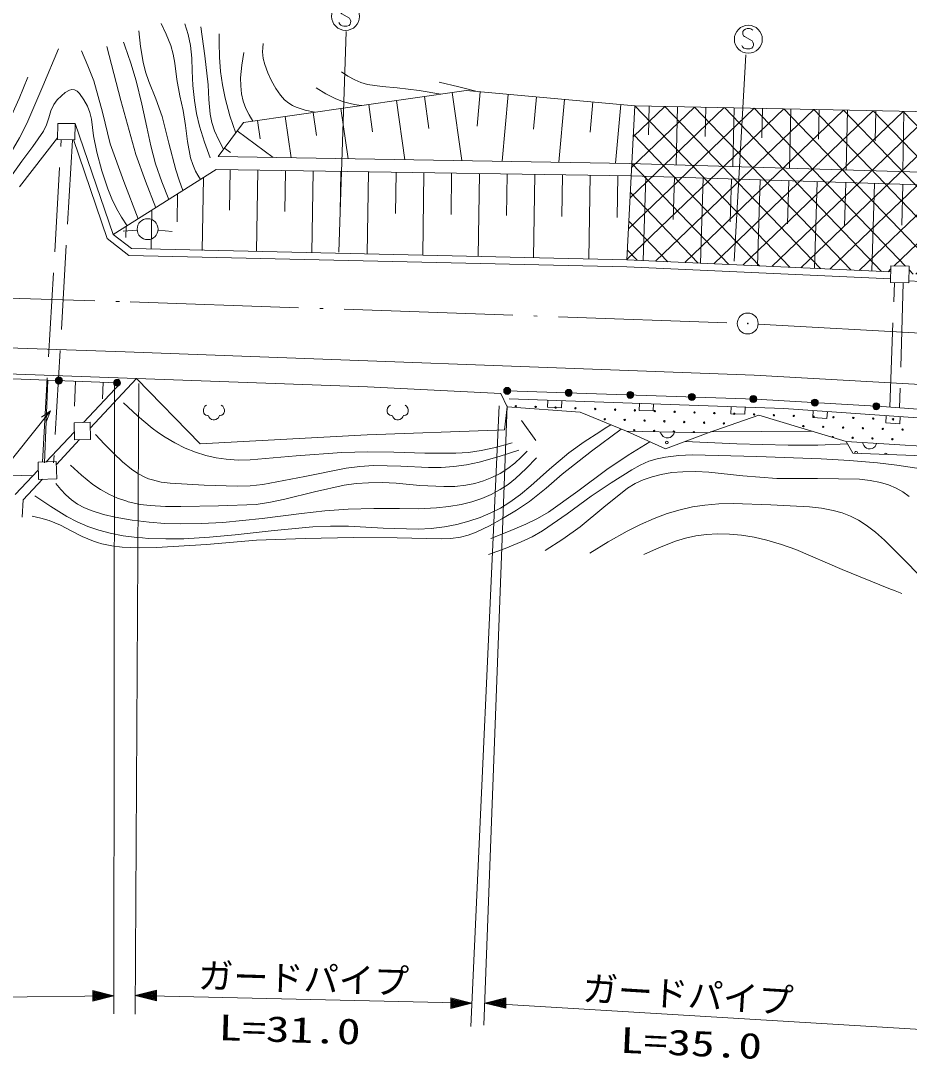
# Model space of a CAD drawing. Units: millimetres, scale not verified. Extents: x -625 to 645140, y -85230 to 274770.
# Drawn here: x 285722 to 348970, y 158011 to 231944 of the extents above; entities that cross this region are included whole.
import ezdxf
from ezdxf.enums import TextEntityAlignment as Align

# ---------------------------------------------------------------- set-up
doc = ezdxf.new("R2010")
doc.units = ezdxf.units.MM
doc.header["$LTSCALE"] = 1000
doc.linetypes.add('DASHED', pattern=[7.5, 6, -1.5])
doc.linetypes.add('LONG_DASHED_DOTTED', pattern=[15.25, 12, -1.5, 0.25, -1.5])
for name, color, linetype, lineweight in [('S-BGD', 7, 'Continuous', 13), ('S-BGD-HTXT', 6, 'Continuous', 13), ('S-BMK', 2, 'LONG_DASHED_DOTTED', 13)]:
    doc.layers.add(name, color=color, linetype=linetype, lineweight=lineweight)
doc.styles.add('ＭＳ ゴシック', font='')
doc.styles.get('ＭＳ ゴシック').set_extended_font_data('MS Gothic')

# ---------------------------------------------------------------- blocks, each defined once
blk = doc.blocks.new('BUHIN1')
at = {"color": 2, "linetype": 'Continuous', "lineweight": 13}
for radius in [746, 22.5]:
    blk.add_circle((0, 0), radius, dxfattribs=at)
blk = doc.blocks.new('BUHIN3')
at = {"color": 7, "linetype": 'Continuous', "lineweight": 13}
blk.add_lwpolyline([(310, 645), (255, 705), (180, 740), (75, 760), (-80, 760), (-210, 725), (-320, 650), (-385, 540), (-390, 425), (-385, 350), (-345, 250), (-275, 195), (270, -120), (330, -210), (370, -335), (360, -455), (325, -550), (255, -640), (100, -685), (-130, -685), (-230, -670), (-325, -625), (-405, -550), (-475, -435)], dxfattribs=at)
blk.add_circle((0, 0), 995, dxfattribs=at)
blk = doc.blocks.new('BUHIN12')
at = {"color": 7, "linetype": 'Continuous', "lineweight": 13}
for radius in [249, 220, 191, 161, 132, 97.5, 67.5, 38.8, 7.5]:
    blk.add_circle((0, 0), radius, dxfattribs=at)
blk = doc.blocks.new('BUHIN13')
at = {"color": 7, "linetype": 'Continuous', "lineweight": 13}
for radius in [249, 220, 191, 161, 132, 97.5, 67.5, 38.8, 7.5]:
    blk.add_circle((0, 0), radius, dxfattribs=at)
blk = doc.blocks.new('BUHIN16')
at = {"color": 7, "linetype": 'Continuous', "lineweight": 13}
blk.add_lwpolyline([(-500, 17), (-517, -482), (482, -517), (500, -17)], dxfattribs=at)
blk = doc.blocks.new('BUHIN17')
at = {"color": 7, "linetype": 'Continuous', "lineweight": 13}
blk.add_lwpolyline([(-499, 35), (-534, -464), (464, -534), (499, -35)], dxfattribs=at)
blk = doc.blocks.new('BUHIN29')
at = {"color": 7, "linetype": 'Continuous', "lineweight": 13}
blk.add_lwpolyline([(499, -31), (452, -144), (386, -237), (284, -341), (171, -394), (51, -422), (-104, -412), (-219, -369), (-325, -303), (-415, -187), (-469, -86), (-499, 31)], dxfattribs=at)
blk = doc.blocks.new('BUHIN65')
at = {"color": 7, "linetype": 'Continuous', "lineweight": 13}
blk.add_lwpolyline([(-518, 458), (-634, 398), (-724, 262), (-750, 146), (-750, 30), (-724, -90), (-664, -176), (-578, -236), (-458, -262), (-401, -262), (-352, -352), (-292, -458), (-176, -548), (-60, -574), (52, -574), (146, -548), (262, -488), (319, -428), (349, -352), (398, -262), (458, -262), (574, -236), (660, -176), (720, -90), (750, 30), (750, 146), (720, 262), (630, 398), (514, 458)], dxfattribs=at)
blk = doc.blocks.new('BUHIN67')
at = {"color": 6, "linetype": 'Continuous', "lineweight": 13}
for points in [[(0, 0), (1500, -375), (1500, 375)], [(308, 0), (1406, 262), (1406, -262)], [(458, 0), (1350, 206), (1350, -206)], [(611, 0), (1294, 150), (1294, -150)], [(761, 0), (1238, 94), (1238, -94)]]:
    blk.add_lwpolyline(points, close=True, dxfattribs=at)
for points in [[(154, 0), (1462, 319), (1462, -319), (158, 0)], [(1181, 0), (915, 0), (1181, 38), (1181, -38), (915, 0)]]:
    blk.add_lwpolyline(points, dxfattribs=at)
blk = doc.blocks.new('BUHIN72')
at = {"color": 6, "linetype": 'Continuous', "lineweight": 13}
for points in [[(0, 0), (-1500, 375), (-1500, -375)], [(-308, 0), (-1406, -262), (-1406, 262)], [(-458, 0), (-1350, -206), (-1350, 206)], [(-611, 0), (-1294, -150), (-1294, 150)], [(-761, 0), (-1238, -94), (-1238, 94)]]:
    blk.add_lwpolyline(points, close=True, dxfattribs=at)
for points in [[(-154, 0), (-1462, -319), (-1462, 319), (-158, 0)], [(-1181, 0), (-915, 0), (-1181, -38), (-1181, 38), (-915, 0)]]:
    blk.add_lwpolyline(points, dxfattribs=at)
blk = doc.blocks.new('BUHIN91')
at = {"color": 7, "linetype": 'Continuous', "lineweight": 13}
for radius in [249, 220, 191, 161, 132, 97.5, 67.5, 38.8, 7.5]:
    blk.add_circle((0, 0), radius, dxfattribs=at)
blk = doc.blocks.new('BUHIN66')
at = {"color": 7, "linetype": 'Continuous', "lineweight": 13}
blk.add_circle((0, 0), 746, dxfattribs=at)

msp = doc.modelspace()

# ---------------------------------------------------------------- hatches: boundary and pattern name
at = {"layer": 'S-BGD'}
h = msp.add_hatch(dxfattribs=at)
h.set_pattern_fill('USER', color=256, style=0, pattern_type=2)
h.set_pattern_definition([(43.8103, (329445, 225892), (-1038.41, 1082.454), []), (313.8103, (329445, 225892), (1082.454, 1038.41), [])])
h.paths.add_polyline_path([(328875, 214925), (329445, 225892), (359686, 225264), (358484, 213357), (348979, 213926), (348968, 214476), (347666, 214499), (347672, 214071)])

# ---------------------------------------------------------------- linework, layer by layer
for p, q in [((308361, 215476), (308888, 231179)), ((337346, 229508), (336516, 214819)), ((301581, 224708), (317423, 226974)), ((312473, 226266), (313075, 222053)), ((314453, 226549), (314777, 224285)), ((316433, 226833), (317126, 221987)), ((317423, 226974), (329445, 225892)), ((318425, 226884), (318204, 224429)), ((320429, 226704), (320000, 221940)), ((322432, 226523), (322224, 224215)), ((324436, 226343), (324034, 221874)), ((308512, 225699), (309024, 222119)), ((310492, 225983), (310771, 224034)), ((326439, 226163), (326245, 224002)), ((328443, 225982), (328067, 221809)), ((328875, 214925), (329445, 225892)), ((329445, 225892), (359686, 225264)), ((330453, 225871), (330410, 223812)), ((332469, 225830), (332383, 221691)), ((334485, 225788), (334442, 223709)), ((336501, 225746), (336414, 221569)), ((338517, 225704), (338474, 223606)), ((340533, 225662), (340446, 221446)), ((342549, 225620), (342505, 223503)), ((344566, 225578), (344477, 221324)), ((346582, 225536), (346537, 223399)), ((302571, 224849), (302759, 223534)), ((304551, 225133), (304973, 222185)), ((306532, 225416), (306765, 223784)), ((348598, 225495), (348509, 221201)), ((288335, 223495), (288349, 224639)), ((288349, 224639), (289587, 224623)), ((289587, 224623), (289573, 223479)), ((289606, 224623), (292296, 216735)), ((299777, 222270), (301581, 224708)), ((301130, 224098), (303687, 222206)), ((289573, 223479), (288335, 223495)), ((291872, 216432), (289467, 223481)), ((300228, 222880), (300654, 222564)), ((299777, 222270), (329026, 221793)), ((292296, 216735), (299637, 221345)), ((299637, 221345), (329211, 220895)), ((300623, 221330), (300579, 218449)), ((302595, 221300), (302507, 215523)), ((304566, 221270), (304522, 218374)), ((306538, 221240), (306450, 215434)), ((308510, 221210), (308465, 218299)), ((310481, 221180), (310392, 215344)), ((312453, 221150), (312408, 218225)), ((314424, 221120), (314335, 215255)), ((316396, 221090), (316351, 218150)), ((362682, 220771), (329026, 221793)), ((298720, 220768), (298641, 215586)), ((318367, 221060), (318278, 215165)), ((320339, 221030), (320294, 218075)), ((322311, 221000), (322221, 215076)), ((324282, 220970), (324237, 218000)), ((326254, 220940), (326163, 214986)), ((328225, 220910), (328180, 217926)), ((329211, 220895), (361740, 219884)), ((330228, 220864), (330041, 214872)), ((332261, 220800), (332167, 217790)), ((334294, 220737), (334106, 214687)), ((336327, 220674), (336232, 217634)), ((338360, 220611), (338170, 214502)), ((340393, 220548), (340297, 217479)), ((342426, 220484), (342234, 214318)), ((344459, 220421), (344363, 217323)), ((346492, 220358), (346298, 214133)), ((296885, 219616), (296854, 217624)), ((348525, 220295), (348435, 217391)), ((295049, 218464), (295007, 215680)), ((292296, 216735), (293602, 215725)), ((294004, 217047), (293008, 216968)), ((293214, 217311), (293202, 216519)), ((295499, 217040), (296495, 216952)), ((293426, 215229), (291872, 216432)), ((328858, 214425), (293426, 215229)), ((293602, 215725), (328875, 214925)), ((347650, 213571), (328858, 214425)), ((328875, 214925), (347672, 214071)), ((347645, 213304), (347666, 214499)), ((347666, 214499), (348968, 214476)), ((348968, 214476), (348947, 213281)), ((348947, 213281), (347645, 213304)), ((372280, 212031), (348950, 213427)), ((270777, 209128), (293162, 208384)), ((293162, 208384), (337924, 206724)), ((268812, 207357), (293972, 206481)), ((287640, 206360), (287416, 200464)), ((289616, 206285), (289548, 204516)), ((293972, 206481), (290663, 202937)), ((310404, 205877), (293972, 206481)), ((293972, 206481), (298494, 201816)), ((337924, 206724), (358802, 205523)), ((290186, 203347), (292829, 206138)), ((291591, 206210), (291546, 205030)), ((319892, 205406), (310404, 205877)), ((319892, 205406), (320359, 204448)), ((320481, 205019), (340044, 204339)), ((320359, 204448), (320164, 202815)), ((325555, 204078), (320359, 204448)), ((328850, 202718), (325555, 204078)), ((340044, 204339), (355631, 203241)), ((289512, 203329), (290651, 203360)), ((289546, 202111), (289512, 203329)), ((290651, 203360), (290685, 202142)), ((321368, 203478), (322397, 202054)), ((338265, 203869), (334656, 202613)), ((344490, 201986), (338265, 203869)), ((287525, 200538), (289531, 202656)), ((310371, 202454), (319609, 202799)), ((320164, 202815), (319609, 202799)), ((334656, 202613), (328850, 202718)), ((328850, 202718), (331622, 201463)), ((334656, 202613), (331622, 201463)), ((289900, 202121), (288255, 200359)), ((290685, 202142), (289546, 202111)), ((298494, 201816), (310371, 202454)), ((351133, 201567), (344490, 201986)), ((344490, 201986), (344960, 201149)), ((351133, 200939), (344960, 201149)), ((286580, 199540), (261615, 200419)), ((286953, 200519), (288249, 200561)), ((286993, 199293), (286953, 200519)), ((288249, 200561), (288288, 199335)), ((285319, 198208), (286972, 199953)), ((287268, 199302), (285891, 197827)), ((288288, 199335), (286993, 199293)), ((285891, 197827), (285814, 196607))]:
    msp.add_line(p, q, dxfattribs=at)
at = {"layer": 'S-BGD', "linetype": 'DASHED'}
for p, q in [((288336, 223598), (285638, 220118)), ((287261, 200529), (288604, 223492)), ((289403, 223445), (288060, 200482)), ((347594, 204431), (347914, 213299)), ((348550, 213288), (348270, 204382))]:
    msp.add_line(p, q, dxfattribs=at)
at = {"layer": 'S-BGD'}
for points in [[(295707, 231748), (296084, 230979), (296406, 230184), (296577, 229563), (296689, 228926), (296835, 227761), (297041, 226610), (297274, 225560), (297447, 224498), (297601, 223338), (297816, 222177), (297963, 221702), (298172, 221240), (298336, 220942), (298515, 220640)], [(299208, 222197), (298795, 223312), (298441, 224445), (298232, 225349), (298081, 226267), (297975, 227325), (297929, 228389), (297896, 229291), (297802, 230191), (297630, 230955), (297396, 231717)], [(298533, 231502), (298832, 229450), (299073, 227375), (299109, 226328), (299205, 225287), (299334, 224692), (299525, 224100), (299818, 223432), (300164, 222792)], [(294130, 231226), (294251, 230104), (294430, 228998), (294604, 228304), (294836, 227626), (295341, 226395), (295793, 225135), (296252, 223224), (296769, 221328), (297009, 220588), (297258, 219851)], [(301023, 223953), (300617, 225185), (300269, 226432), (300078, 227372), (299946, 228324), (299867, 229362), (299848, 230401), (299850, 230701), (299853, 231011)], [(288402, 229943), (287303, 227280), (286144, 224629), (285621, 223599), (285044, 222598), (284464, 221681), (283827, 220789), (283342, 220203), (282813, 219661), (282172, 219123), (281492, 218629), (281426, 218583), (281352, 218531)], [(291857, 230120), (292855, 226261), (293912, 222412), (294592, 220522), (295326, 218637)], [(296257, 219222), (295763, 220477), (295323, 221758), (294981, 223051), (294695, 224370), (294346, 226016), (293936, 227656), (293557, 228919), (293120, 230165), (293072, 230296), (293024, 230427)], [(304813, 226066), (304497, 226324), (304210, 226639), (303872, 227123), (303573, 227657), (303299, 228235), (303085, 228824), (302982, 229269), (302939, 229721), (302947, 230027), (302970, 230335)], [(294077, 217853), (293058, 220498), (292093, 223173), (291534, 225430), (290918, 227666), (290500, 228746), (290045, 229813)], [(301604, 229690), (301460, 228786), (301375, 227870), (301380, 227302), (301445, 226735), (301564, 226215), (301743, 225703), (301972, 225237), (302245, 224803)], [(280558, 219456), (281549, 220324), (282495, 221230), (283035, 221828), (283536, 222472), (284037, 223231), (284494, 224033), (285072, 225203), (285598, 226403), (285913, 227170), (286222, 227940)], [(315624, 226717), (314085, 226977), (312522, 227179), (311448, 227266), (310394, 227413), (309938, 227540), (309494, 227728), (309017, 227999), (308544, 228308)], [(285098, 220977), (285797, 221947), (286585, 222988), (287331, 224074), (287548, 224544), (287711, 225039), (287866, 225526), (288077, 225993), (288319, 226312), (288618, 226605), (288885, 226836), (289182, 227014), (289369, 227055), (289549, 227033), (289734, 226926), (289901, 226755), (290223, 226311), (290477, 225860), (290640, 225409), (290747, 224933), (290907, 223758), (291128, 222589), (291493, 221272), (291916, 219969), (292205, 219259), (292548, 218575), (292904, 217965), (293285, 217356)], [(306748, 227172), (307442, 226748), (308159, 226381), (308707, 226181), (309277, 226039), (309622, 225970), (309969, 225908)], [(315515, 227571), (316914, 227250), (318315, 226894)], [(306654, 225433), (305978, 225585), (305328, 225794), (305062, 225917), (304813, 226066)], [(213942, 203992), (223340, 205232), (231837, 206134), (244488, 206510), (260098, 207037), (270849, 206999), (292579, 206172)], [(355366, 203870), (347015, 204473), (338024, 205012), (320350, 205597)], [(287208, 203714), (287846, 204164), (287543, 203445)], [(293031, 204736), (294037, 203817), (295081, 202946), (295530, 202612), (296003, 202292)], [(328463, 202878), (326347, 201293), (324268, 199659), (323117, 198668), (321930, 197726), (321001, 197091), (320027, 196500), (319093, 195987), (318132, 195529), (317581, 195328), (317016, 195186), (316339, 195093), (315641, 195058), (312510, 195132), (309413, 195146), (305960, 195081), (302497, 194955), (298943, 194667), (295386, 194440), (294164, 194428), (292939, 194477), (292211, 194564), (291489, 194712), (291193, 194794), (290891, 194894)], [(294789, 195092), (296052, 195052), (297322, 195071), (299156, 195181), (300986, 195350), (303756, 195664), (306524, 195918), (307781, 195966), (309052, 195954), (311523, 195818), (314003, 195742), (314941, 195798), (315878, 195914), (316758, 196082), (317622, 196308), (318417, 196576), (319187, 196900), (319881, 197255), (320543, 197661), (321305, 198219), (322033, 198826), (323365, 200029), (324742, 201189), (325820, 201964), (326934, 202689), (327324, 202934), (327723, 203183)], [(332253, 202657), (332211, 202542), (332149, 202446), (332052, 202338), (331941, 202280), (331823, 202247), (331668, 202250), (331551, 202287), (331442, 202349), (331347, 202460), (331289, 202559), (331253, 202675)], [(334827, 202673), (338449, 202693), (342077, 202715)], [(294550, 199452), (294061, 199708), (293596, 200019), (292955, 200545), (292345, 201124), (291691, 201799), (291049, 202490)], [(296003, 202292), (296697, 201884), (297430, 201523), (298151, 201233), (298900, 200997), (299622, 200831), (300352, 200725), (301196, 200671), (302054, 200678), (305321, 200979), (308571, 201218), (310422, 201255), (312278, 201231), (314481, 201164), (316690, 201158), (317596, 201218), (318503, 201339), (319524, 201563), (320544, 201848), (320621, 201871), (320708, 201896)], [(330499, 201971), (328955, 201010), (327438, 199995), (325379, 198451), (323282, 196955), (322499, 196499), (321687, 196097), (320454, 195574), (319188, 195092)], [(344585, 201816), (342468, 201739), (340350, 201722), (336693, 201832), (333029, 201996)], [(293493, 197669), (294213, 197516), (294943, 197424), (296021, 197369), (297109, 197373), (299808, 197409), (302475, 197504), (303497, 197661), (304521, 197880), (306621, 198408), (308740, 198877), (309600, 198998), (310472, 199059), (311451, 199068), (312435, 199017), (314133, 198867), (315839, 198777), (316621, 198796), (317405, 198876), (318041, 198998), (318665, 199180), (319264, 199418), (319848, 199717), (320393, 200063), (320902, 200456), (321342, 200864), (321764, 201301)], [(321170, 201368), (319775, 200918), (318359, 200525), (317458, 200334), (316550, 200203), (315645, 200145), (314737, 200148), (312785, 200241), (310837, 200274), (309865, 200213), (308897, 200092), (305936, 199487), (302956, 198940), (302045, 198845), (301127, 198810), (298773, 198882), (296368, 199016), (295721, 199106), (295094, 199253), (294823, 199342), (294550, 199452)], [(322425, 200839), (321709, 200078), (320948, 199357), (320415, 198937), (319847, 198566), (319210, 198225), (318545, 197938), (317822, 197693), (317083, 197508), (316206, 197356), (315309, 197263), (314006, 197206), (312689, 197209), (310863, 197221), (309039, 197172), (307377, 197043), (305708, 196853), (302913, 196511), (300113, 196229), (298599, 196149), (297081, 196128), (295970, 196154), (294863, 196241), (293658, 196394), (292446, 196610), (292437, 196612)], [(349500, 200093), (348094, 200309), (346712, 200462), (344713, 200636), (342706, 200751), (338121, 200926), (333518, 201041), (332561, 200986), (331609, 200870), (331020, 200755), (330438, 200579), (329826, 200310), (329228, 199981), (327759, 199057), (326333, 198089), (324621, 196837), (322868, 195630), (322125, 195206), (321356, 194836), (320199, 194371), (319018, 193953)], [(289266, 200311), (290034, 199604), (290846, 198939), (291400, 198563), (291995, 198231), (292619, 197954), (293263, 197732), (293378, 197700), (293493, 197669)], [(323042, 194230), (324308, 195048), (325550, 195922), (327218, 197319), (328919, 198665), (329463, 198988), (330036, 199258), (330666, 199481), (331318, 199648), (332075, 199775), (332847, 199842), (333778, 199856), (334707, 199809), (337119, 199554), (339535, 199359), (342448, 199367), (345432, 199314), (346185, 199222), (346930, 199071), (347504, 198897), (348051, 198668), (348524, 198404), (348976, 198082)], [(292437, 196612), (291608, 196799), (290800, 197043), (290263, 197264), (289757, 197536), (289332, 197837), (288942, 198188), (288569, 198580), (288209, 198990)], [(286730, 198131), (287855, 197365), (289006, 196655), (289736, 196270), (290500, 195936), (291272, 195671), (292075, 195459), (293023, 195278), (293984, 195156), (294386, 195120), (294789, 195092)], [(350286, 191825), (348787, 193401), (347217, 194965), (346577, 195528), (345908, 196037), (345365, 196380), (344798, 196667), (344188, 196900), (343555, 197077), (342725, 197235), (341862, 197338), (339125, 197487), (336427, 197575), (335416, 197549), (334411, 197464), (333538, 197327), (332662, 197128), (331738, 196854), (330821, 196519), (329837, 196089), (328883, 195606), (327546, 194846), (326233, 194045)], [(290891, 194894), (290087, 195238), (289300, 195640), (288539, 196026), (287749, 196359), (287147, 196538), (286532, 196678)], [(330073, 193953), (331184, 194450), (332321, 194893), (333035, 195109), (333774, 195270), (334538, 195371), (335322, 195413), (336171, 195396), (337019, 195318), (337931, 195173), (338836, 194967), (339873, 194660), (340899, 194294), (344189, 192884), (347510, 191527), (347968, 191354), (348436, 191177)]]:
    msp.add_lwpolyline(points, dxfattribs=at)
for centre, radius in [((320964, 204502), 49.8), ((322377, 204453), 49.8), ((323790, 204404), 49.8), ((325204, 204355), 49.8), ((326617, 204306), 49.8), ((328030, 204257), 49.8), ((329444, 204208), 49.8), ((330857, 204158), 49.8), ((332271, 204109), 49.8), ((333684, 204060), 49.8), ((335097, 204011), 49.8), ((327299, 203575), 49.8), ((328713, 203525), 49.8), ((330126, 203476), 49.8), ((331539, 203427), 49.8), ((332953, 203378), 49.8), ((334366, 203329), 49.8), ((335779, 203280), 49.8), ((336511, 203962), 49.8), ((337924, 203913), 49.8), ((339337, 203864), 49.8), ((340751, 203814), 49.8), ((342164, 203765), 49.8), ((343577, 203716), 49.8), ((344991, 203667), 49.8), ((346404, 203618), 49.8), ((347817, 203569), 49.8), ((329395, 202794), 49.8), ((330808, 202745), 49.8), ((341433, 203083), 49.8), ((342846, 203034), 49.8), ((344260, 202985), 49.8), ((345673, 202936), 49.8), ((347086, 202887), 49.8), ((348500, 202838), 49.8), ((331708, 201916), 99.5), ((344942, 202254), 49.8), ((346355, 202205), 49.8), ((347768, 202155), 49.8)]:
    msp.add_circle(centre, radius, dxfattribs=at)
for centre, radius, start, end in [((332221, 202696), 49.8, 307.8012, 230.13426), ((333635, 202647), 49.8, 341.30267, 196.63279), ((343528, 202303), 49.8, 312.60391, 193.73277), ((345191, 201190), 99.5, 328.54795, 207.56899), ((347308, 201057), 99.5, 5.30227, 170.81467)]:
    msp.add_arc(centre, radius, start, end, dxfattribs=at)
at = {"layer": 'S-BGD-HTXT'}
for p, q in [((292406, 206039), (292351, 161240)), ((293867, 161212), (294132, 206124)), ((287846, 204164), (272277, 184786)), ((319771, 204523), (317752, 160344)), ((318692, 160445), (320341, 204523)), ((218060, 161731), (292353, 162523)), ((293874, 162543), (317828, 161996)), ((318750, 162010), (351474, 160022))]:
    msp.add_line(p, q, dxfattribs=at)
at = {"layer": 'S-BMK'}
for p, q in [((279006, 212376), (293512, 211937)), ((293512, 211937), (336722, 210418)), ((338220, 210350), (360191, 209140))]:
    msp.add_line(p, q, dxfattribs=at)

# ---------------------------------------------------------------- block references
at = {"layer": 'S-BGD'}
for name, p in [('BUHIN3', (308843, 232252)), ('BUHIN3', (337517, 230629)), ('BUHIN66', (294752, 217106)), ('BUHIN91', (288435, 206330)), ('BUHIN91', (292579, 206172)), ('BUHIN13', (320350, 205597)), ('BUHIN13', (324730, 205452)), ('BUHIN13', (329111, 205307)), ('BUHIN16', (323742, 204906)), ('BUHIN13', (333491, 205162)), ('BUHIN13', (337872, 205017)), ('BUHIN12', (342247, 204759)), ('BUHIN65', (299469, 204107)), ('BUHIN65', (312562, 204107)), ('BUHIN16', (330263, 204679)), ('BUHIN16', (336783, 204453)), ('BUHIN17', (342642, 204156)), ('BUHIN12', (346622, 204496)), ('BUHIN17', (347837, 203790)), ('BUHIN29', (346150, 201881))]:
    msp.add_blockref(name, p, dxfattribs=at)
at = {"layer": 'S-BGD-HTXT'}
for name, p in [('BUHIN72', (292353, 162523)), ('BUHIN67', (293874, 162543)), ('BUHIN72', (317828, 161996)), ('BUHIN67', (318750, 162010))]:
    msp.add_blockref(name, p, dxfattribs=at)
at = {"layer": 'S-BMK'}
msp.add_blockref('BUHIN1', (337471, 210391), dxfattribs=at)

# ---------------------------------------------------------------- texts
at = {"layer": 'S-BGD-HTXT', "style": 'ＭＳ ゴシック'}
for rotation, p in [(358.3, (298313, 162521)), (356.4, (325643, 161625))]:
    msp.add_text('ガードパイプ', height=1833, rotation=rotation, dxfattribs=at).set_placement(p, align=Align.BOTTOM_LEFT)
at = {"layer": 'S-BGD-HTXT', "style": 'ＭＳ ゴシック', "width": 1.35}
for s, rotation, p in [('L=31.0', 358.2, (299769, 158825)), ('L=35.0', 357.4, (328332, 157929))]:
    msp.add_text(s, height=1833, rotation=rotation, dxfattribs=at).set_placement(p, align=Align.BOTTOM_LEFT)

doc.saveas('drawing.dxf')
